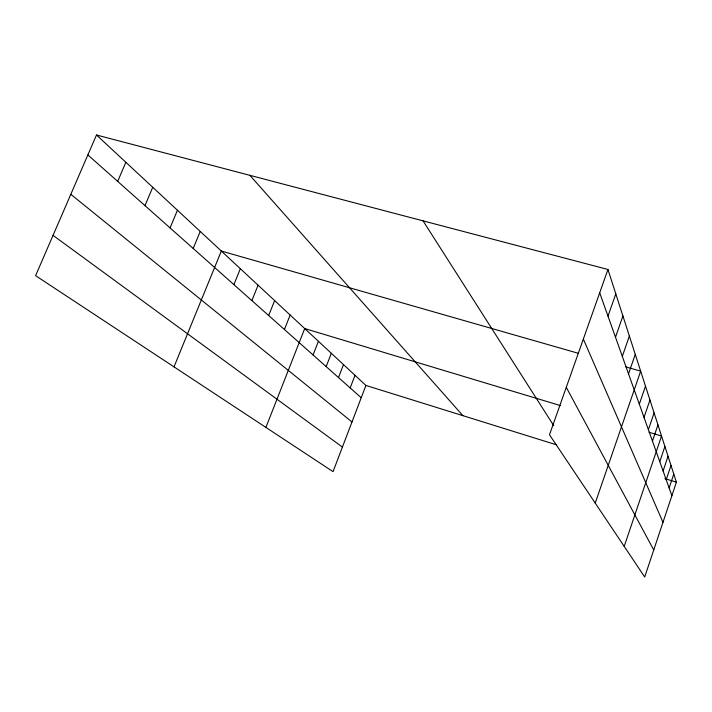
<?xml version="1.0" encoding="UTF-8"?>
<svg xmlns="http://www.w3.org/2000/svg" width="712" height="712" viewBox="0 0 712 712"><rect width="100%" height="100%" fill="white"/><g stroke="black" fill="none" stroke-linecap="round" stroke-linejoin="round"><path stroke-width="1.07" d="M607.95 269.483L676.4 482.193L644.707 577.005L549.495 434.765L607.95 269.483L96.494 134.995L35.6 275.669L333.047 471.656L365.915 385.441L96.494 134.995M663.094 470.988L668.052 456.25M666.201 479.728L671.007 465.426M669.129 487.951L673.783 474.058M624.202 546.38L661.546 436.038L649.059 432.273M659.775 461.67L664.901 446.469M652.45 441.084L657.95 424.868M644.022 417.401L649.958 400.028M648.392 429.665L654.097 412.898M639.314 404.167L645.49 386.153M628.527 373.845L635.264 354.362M595.232 503.099L640.667 371.148L625.812 366.894M622.306 356.374L629.372 336.046M615.497 337.221L622.911 315.977M607.995 316.137L615.809 293.896M350.179 387.915L355.012 375.304M338.512 377.547L343.504 364.606M326.167 366.582L331.32 353.286M313.084 354.959L318.415 341.288M265.905 427.414L304.718 328.552L560.38 405.564M284.426 329.505L290.158 315.015M268.682 315.532L274.636 300.589M251.879 300.598L258.064 285.192M233.901 284.622L240.336 268.709M174.013 366.867L221.325 251.033L578.126 353.232M193.201 248.479L200.232 231.436M170.07 227.929L177.439 210.245M144.981 205.643L152.733 187.274M117.685 181.4L125.846 162.283M365.915 385.441L556.74 444.902M664.866 478.606L676.4 482.193M53.044 235.369L342.41 447.092M70.817 194.314L351.995 421.958M87.87 154.913L361.224 397.732M249.894 175.339L462.907 415.666M423.053 220.862L553.749 425.678M566.28 387.319L653.741 549.976M583.342 339.054L662.979 522.332M599.7 292.828L671.888 495.703"/></g></svg>
